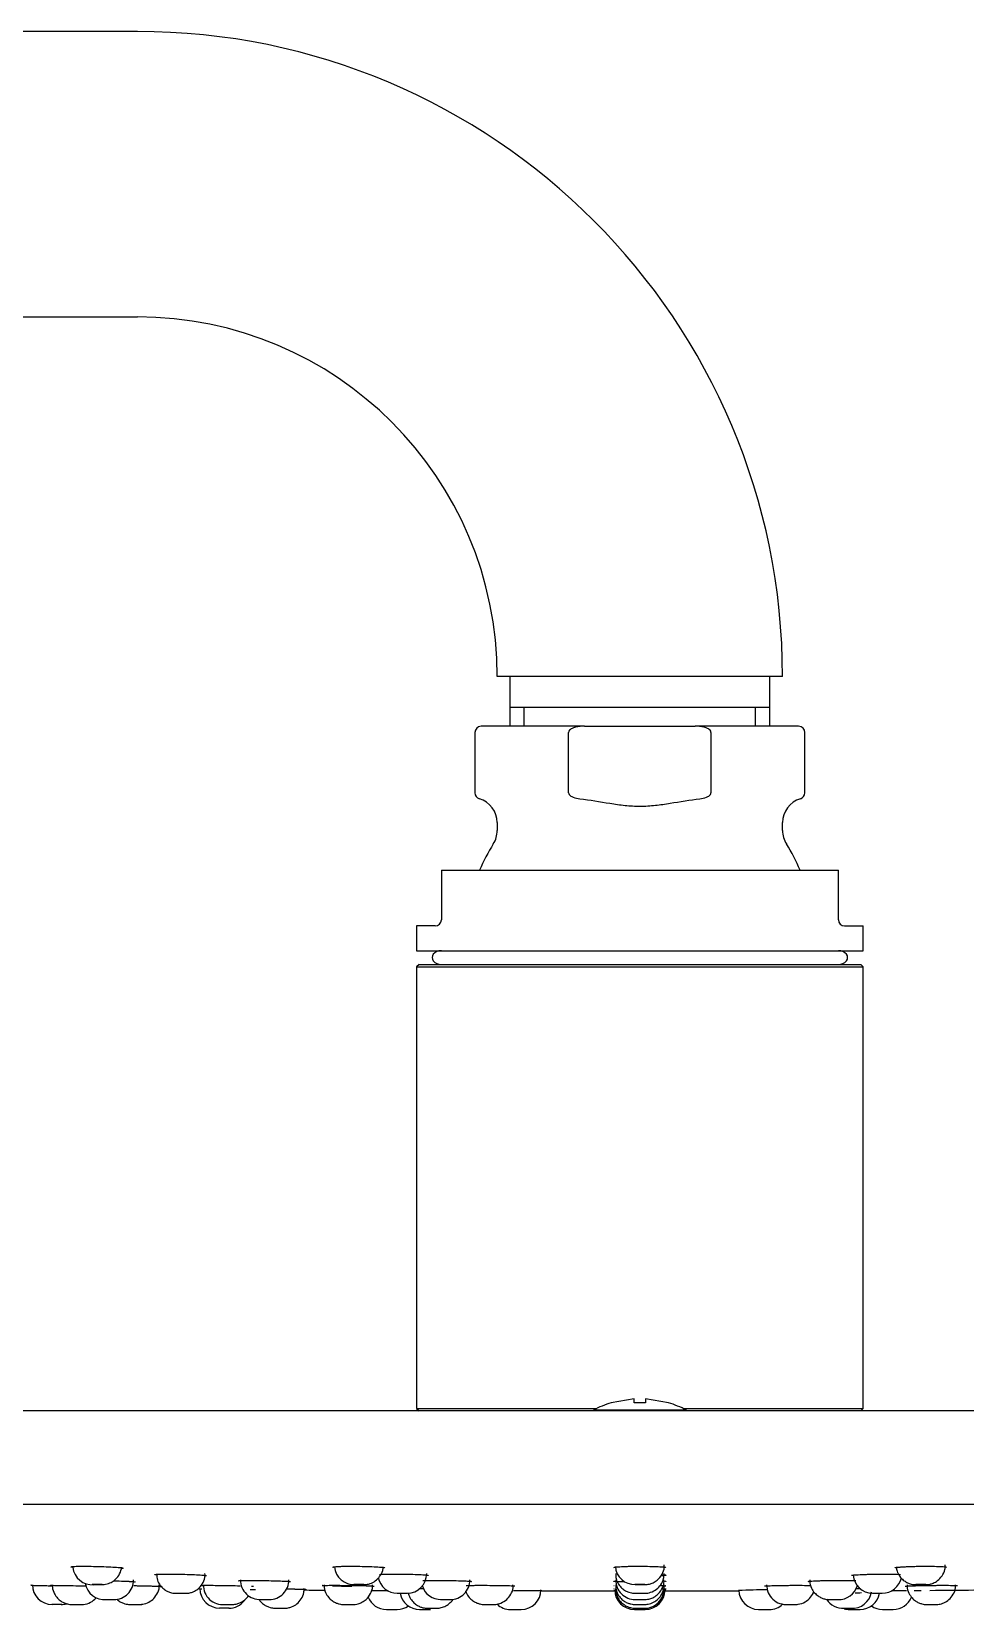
# Model space of a CAD drawing. Header units: millimetres. Extents: x -60 to 7633, y -2614 to 2146.
# Drawn here: x 2397.8 to 2473.1, y 1865.4 to 1992.6 of the extents above; entities that cross this region are included whole.
import ezdxf

# ---------------------------------------------------------------- set-up
doc = ezdxf.new("R2010")
doc.units = ezdxf.units.MM
doc.layers.get('0').update_dxf_attribs({"color": 250})

msp = doc.modelspace()

# ---------------------------------------------------------------- linework, layer by layer
at = {"linetype": 'Continuous'}
for p, q in [((2406.33, 1992.62), (2087.33, 1992.62)), ((2087.33, 1969.62), (2406.33, 1969.62)), ((2458.33, 1940.62), (2435.33, 1940.62)), ((2436.35, 1940.62), (2436.35, 1936.62)), ((2457.31, 1936.62), (2457.31, 1940.62)), ((2457.31, 1938.12), (2436.35, 1938.12)), ((2437.51, 1936.62), (2437.51, 1938.12)), ((2456.14, 1936.62), (2456.14, 1938.12)), ((2433.53, 1936.12), (2433.53, 1931.25)), ((2442.37, 1936.62), (2434.03, 1936.62)), ((2441.09, 1931.25), (2441.09, 1936.12)), ((2442.37, 1936.62), (2451.28, 1936.62)), ((2459.63, 1936.62), (2451.28, 1936.62)), ((2452.56, 1936.12), (2452.56, 1931.25)), ((2460.13, 1931.25), (2460.13, 1936.12)), ((2435.33, 1928.85), (2435.33, 1928.21)), ((2458.33, 1928.21), (2458.33, 1928.85)), ((2430.83, 1925.02), (2462.83, 1925.02)), ((2430.83, 1925.02), (2430.83, 1921.02)), ((2462.83, 1921.02), (2462.83, 1925.02)), ((2430.33, 1920.52), (2428.83, 1920.52)), ((2428.83, 1920.52), (2428.83, 1918.52)), ((2463.33, 1920.52), (2464.83, 1920.52)), ((2464.83, 1918.52), (2464.83, 1920.52)), ((2428.83, 1918.52), (2464.83, 1918.52)), ((2429.03, 1917.42), (2428.83, 1917.22)), ((2428.83, 1917.22), (2464.83, 1917.22)), ((2428.83, 1917.22), (2428.83, 1881.62)), ((2429.03, 1917.42), (2464.63, 1917.42)), ((2464.83, 1917.22), (2464.63, 1917.42)), ((2464.83, 1881.62), (2464.83, 1917.22)), ((2551.53, 1881.42), (2342.13, 1881.42)), ((2428.83, 1881.62), (2443.34, 1881.62)), ((2428.83, 1881.62), (2429.03, 1881.42)), ((2446.83, 1881.49), (2443.08, 1881.49)), ((2443.08, 1881.49), (2443.08, 1881.42)), ((2446.37, 1882.39), (2444.53, 1882.07)), ((2446.37, 1882.07), (2446.37, 1882.39)), ((2446.83, 1882.08), (2446.37, 1882.07)), ((2447.29, 1882.07), (2446.83, 1882.08)), ((2450.58, 1881.49), (2446.83, 1881.49)), ((2447.29, 1882.39), (2447.29, 1882.07)), ((2449.13, 1882.07), (2447.29, 1882.39)), ((2450.31, 1881.62), (2464.83, 1881.62)), ((2450.58, 1881.42), (2450.58, 1881.49)), ((2464.63, 1881.42), (2464.83, 1881.62)), ((2342.13, 1873.92), (2551.53, 1873.92)), ((2403.65, 1866.22), (2404.45, 1866.22)), ((2404.17, 1866.22), (2404.43, 1866.22)), ((2409.84, 1866.72), (2410.22, 1866.72)), ((2409.85, 1866.72), (2410.21, 1866.72)), ((2416.23, 1866.22), (2416.78, 1866.22)), ((2427.28, 1866.72), (2428.07, 1866.72)), ((2430.77, 1866.22), (2431.57, 1866.22)), ((2438.84, 1866.92), (2444.84, 1866.92)), ((2446.43, 1866.22), (2447.23, 1866.22)), ((2446.65, 1866.72), (2447.18, 1866.72)), ((2446.66, 1866.72), (2447.22, 1866.72)), ((2446.66, 1866.22), (2447.18, 1866.22)), ((2448.82, 1866.92), (2454.86, 1866.92)), ((2462.08, 1866.22), (2462.88, 1866.22)), ((2462.24, 1866.22), (2462.79, 1866.22)), ((2465.59, 1866.72), (2466.37, 1866.72)), ((2400.23, 1865.82), (2399.43, 1865.82)), ((2401.03, 1865.82), (2401.83, 1865.82)), ((2405.73, 1865.82), (2406.53, 1865.82)), ((2413.73, 1865.52), (2412.93, 1865.52)), ((2413.19, 1865.82), (2414, 1865.82)), ((2413.71, 1865.82), (2413.97, 1865.82)), ((2417.42, 1865.52), (2418.22, 1865.52)), ((2422.99, 1865.82), (2423.53, 1865.82)), ((2426.4, 1865.42), (2427.26, 1865.42)), ((2429.07, 1865.42), (2429.94, 1865.42)), ((2429.68, 1865.52), (2430.48, 1865.52)), ((2434.26, 1865.82), (2434.28, 1865.82)), ((2434.32, 1865.82), (2434.77, 1865.82)), ((2434.6, 1865.82), (2435.03, 1865.82)), ((2436.4, 1865.42), (2437.26, 1865.42)), ((2446.4, 1865.42), (2447.26, 1865.42)), ((2446.43, 1865.82), (2447.23, 1865.82)), ((2446.43, 1865.52), (2447.23, 1865.52)), ((2446.66, 1865.82), (2447.18, 1865.82)), ((2446.67, 1865.52), (2447.17, 1865.52)), ((2456.4, 1865.42), (2457.26, 1865.42)), ((2458.59, 1865.82), (2459.39, 1865.82)), ((2458.75, 1865.82), (2459.3, 1865.82)), ((2463.28, 1865.52), (2463.83, 1865.52)), ((2463.72, 1865.42), (2464.58, 1865.42)), ((2466.4, 1865.42), (2467.26, 1865.42)), ((2470.04, 1865.82), (2470.38, 1865.82)), ((2470.37, 1865.82), (2470.62, 1865.82))]:
    msp.add_line(p, q, dxfattribs=at)
for centre, radius, start, end in [((2406.33, 1940.62), 52, 0, 90), ((2406.33, 1940.62), 29, 0, 90), ((2434.03, 1936.12), 0.5, 90, 180), ((2459.63, 1936.12), 0.5, 0, 90), ((2434.03, 1931.25), 0.5, 180, 253.7398), ((2459.63, 1931.25), 0.5, 286.2602, 0), ((2433.33, 1928.85), 2, 0, 73.7398), ((2460.33, 1928.85), 2, 106.2602, 180), ((2446.83, 1919.62), 14, 147.5383, 157.3119), ((2433.33, 1928.21), 2, 327.5383, 0), ((2460.33, 1928.21), 2, 180, 212.4617), ((2446.83, 1919.62), 14, 22.6881, 32.4617), ((2430.33, 1921.02), 0.5, 270, 0), ((2463.33, 1921.02), 0.5, 180, 270), ((2446.83, 1874.42), 8, 106.7357, 117.9532), ((2446.83, 1874.42), 8, 62.0468, 73.2719), ((2402.67, 1868.97), 1.56, 185.78, 274.7656), ((2423.79, 1869.01), 1.59, 185.5372, 272.0925), ((2446.43, 1869), 1.58, 184.15, 270.9146), ((2399.46, 1867.42), 1.6, 180.3634, 269.9969), ((2403.66, 1867.78), 1.56, 189.0891, 275.5243), ((2404.43, 1867.79), 1.58, 269.9762, 0.3249), ((2413.21, 1867.37), 1.56, 178.7641, 275.5511), ((2416.2, 1867.79), 1.57, 179.3604, 273.0201), ((2416.96, 1867.79), 1.57, 269.8206, 0.7036), ((2427.3, 1868.32), 1.6, 191.9053, 269.2121), ((2428.05, 1868.32), 1.6, 270.7524, 359.5), ((2430.78, 1867.78), 1.56, 196.3184, 271.4867), ((2431.56, 1867.78), 1.56, 269.4617, 1.0637), ((2446.44, 1867.77), 1.55, 178.7811, 270.6908), ((2458.62, 1867.39), 1.57, 179.3295, 275.0121), ((2462.87, 1867.78), 1.56, 267.1515, 343.7558), ((2465.61, 1868.32), 1.6, 184.7315, 269.2476), ((2466.35, 1868.32), 1.6, 270.7895, 347.5465), ((2401.82, 1867.37), 1.55, 275.603, 319.7354), ((2412.96, 1867.12), 1.6, 180.3634, 269.9965), ((2413.69, 1867.12), 1.6, 269.9923, 322.3647), ((2434.33, 3366.92), 1500, 269.27797, 269.29344), ((2416.74, 2015.04), 148.82, 269.9468, 270.0848), ((2434.33, 3366.92), 1500, 269.44353, 269.50516), ((2426.4, 1867.02), 1.6, 202.0028, 270), ((2429.07, 1867.02), 1.6, 190.8069, 270), ((2431.25, 2154.7), 288.48, 269.9701, 270.0573), ((2437.26, 1867.02), 1.6, 270, 359.5), ((2446.83, 1833.31), 33.7, 93.4825, 93.573), ((2446.4, 1867.02), 1.6, 180.5, 270), ((2447.21, 1867.07), 1.56, 268.7005, 1.1365), ((2447.26, 1867.02), 1.6, 270, 359.5), ((2446.83, 1833.31), 33.7, 86.4268, 86.7003), ((2456.91, 1832.95), 34.05, 89.6536, 93.5621), ((2456.4, 1867.02), 1.6, 181.8267, 270), ((2463.2, 1867.08), 1.56, 212.5111, 273.011), ((2463.94, 1867.1), 1.59, 265.9081, 350.6416), ((2464.1, 1879.13), 12.37, 270.3385, 272.805), ((2464.58, 1867.02), 1.6, 270, 349.1931), ((2467.26, 1867.02), 1.6, 270, 337.4898), ((2459.33, 3366.92), 1500, 270.36671, 270.38831), ((2459.33, 3366.92), 1500, 270.41545, 270.55141), ((2400.19, 1867.42), 1.6, 269.981, 285.1954), ((2401.75, 1868.05), 2.23, 268.7515, 275.6749), ((2406.42, 1868.26), 2.44, 267.7807, 275.0052), ((2406.49, 1867.39), 1.58, 274.3302, 279.7219), ((2418.11, 1867.39), 1.88, 267.0849, 275.9326), ((2423.49, 1996.41), 130.59, 269.939, 270.0927), ((2427.26, 1867.02), 1.6, 270, 304.5651), ((2436.4, 1867.02), 1.6, 227.297, 270), ((2457.26, 1867.02), 1.6, 270, 312.2933), ((2463.72, 1867.02), 1.6, 255.1818, 270), ((2466.4, 1867.02), 1.6, 235.4349, 270)]:
    msp.add_arc(centre, radius, start, end, dxfattribs=at)
for centre, major_axis, ratio, start_param, end_param in [((2430.83, 1917.97), (0.75, 0), 0.733333, 1.570796, 4.712389), ((2462.83, 1917.97), (-0.75, 0), 0.733333, 1.570796, 4.712389), ((2446.83, 1867.42), (-0.4, 0), 0.000177, 0.211646, 6.283185)]:
    msp.add_ellipse(centre, major_axis=major_axis, ratio=ratio, start_param=start_param, end_param=end_param, dxfattribs=at)
for centre, major_axis, ratio in [((2403.08, 1867.42), (0.402, 0), 0.000152), ((2424.18, 1867.42), (0.401, 0), 0.000171), ((2469.47, 1867.42), (-0.401, 0), 0.000171)]:
    msp.add_ellipse(centre, major_axis=major_axis, ratio=ratio, dxfattribs=at)
for points, knots in [([(2442.37, 1936.62), (2442.13, 1936.62), (2441.88, 1936.6), (2441.53, 1936.51), (2441.41, 1936.47), (2441.25, 1936.37), (2441.2, 1936.34), (2441.12, 1936.24), (2441.09, 1936.18), (2441.09, 1936.12)], [0, 0, 0, 0, 0.5, 0.5, 0.75, 0.75, 0.875, 0.875, 1, 1, 1, 1]), ([(2452.56, 1936.12), (2452.56, 1936.18), (2452.53, 1936.24), (2452.45, 1936.34), (2452.4, 1936.37), (2452.25, 1936.47), (2452.13, 1936.51), (2451.77, 1936.6), (2451.53, 1936.62), (2451.28, 1936.62)], [0, 0, 0, 0, 0.125, 0.125, 0.25, 0.25, 0.5, 0.5, 1, 1, 1, 1]), ([(2441.09, 1931.25), (2441.09, 1931.21), (2441.11, 1931.16), (2441.16, 1931.09), (2441.19, 1931.05), (2441.29, 1930.97), (2441.37, 1930.93), (2441.63, 1930.83), (2441.81, 1930.79), (2441.99, 1930.77)], [0, 0, 0, 0, 0.125, 0.125, 0.25, 0.25, 0.5, 0.5, 1, 1, 1, 1]), ([(2451.67, 1930.77), (2451.85, 1930.79), (2452.03, 1930.83), (2452.28, 1930.92), (2452.36, 1930.97), (2452.47, 1931.05), (2452.5, 1931.09), (2452.55, 1931.16), (2452.56, 1931.21), (2452.56, 1931.25)], [0, 0, 0, 0, 0.5, 0.5, 0.75, 0.75, 0.875, 0.875, 1, 1, 1, 1]), ([(2441.99, 1930.77), (2442.8, 1930.68), (2443.61, 1930.54), (2444.82, 1930.34), (2445.23, 1930.28), (2445.84, 1930.22), (2446.04, 1930.2), (2446.45, 1930.18), (2446.66, 1930.18), (2447.27, 1930.18), (2447.68, 1930.2), (2448.48, 1930.29), (2448.88, 1930.35), (2450.07, 1930.54), (2450.87, 1930.69), (2451.67, 1930.77)], [0, 0, 0, 0, 0.25, 0.25, 0.375, 0.375, 0.4375, 0.4375, 0.5, 0.5, 0.625, 0.625, 0.75, 0.75, 1, 1, 1, 1]), ([(2401.17, 1868.81), (2401.08, 1868.82), (2400.98, 1868.83), (2400.96, 1868.86), (2401.01, 1868.87), (2401.04, 1868.87)], [0.8884183, 0.8884183, 0.8884183, 0.8884183, 0.9372939, 0.9687809, 1, 1, 1, 1]), ([(2401.04, 1868.87), (2401.08, 1868.88), (2401.17, 1868.89), (2401.39, 1868.9), (2401.67, 1868.9), (2402.12, 1868.9), (2402.79, 1868.9), (2403.63, 1868.87), (2404.38, 1868.84), (2404.78, 1868.81), (2404.94, 1868.79), (2405, 1868.79), (2405.09, 1868.77), (2405.2, 1868.75), (2405.18, 1868.73), (2405.09, 1868.72), (2405.08, 1868.72)], [0, 0, 0, 0, 0.0319815, 0.0627738, 0.0935888, 0.1256275, 0.1879663, 0.2503039, 0.312673, 0.3750749, 0.3829363, 0.3907883, 0.4064706, 0.4377793, 0.5002726, 0.5068414, 0.5068414, 0.5068414, 0.5068414]), ([(2403.31, 1867.42), (2403.35, 1867.42), (2403.42, 1867.42), (2403.46, 1867.42), (2403.47, 1867.42), (2403.49, 1867.42), (2403.51, 1867.42), (2403.57, 1867.42), (2403.77, 1867.44), (2404.09, 1867.53), (2404.51, 1867.77), (2404.84, 1868.15), (2405.03, 1868.56), (2405.04, 1868.79), (2405.04, 1868.84)], [0, 0, 0, 0, 0.0523437, 0.1053213, 0.1215785, 0.125257, 0.1302909, 0.1487087, 0.1837057, 0.3522712, 0.4955755, 0.6880807, 0.8857957, 0.9427466, 0.9427466, 0.9427466, 0.9427466]), ([(2422.15, 1868.8), (2422.08, 1868.81), (2422.05, 1868.83), (2422.17, 1868.86), (2422.29, 1868.87), (2422.36, 1868.87)], [0.8749193, 0.8749193, 0.8749193, 0.8749193, 0.9372939, 0.9687809, 1, 1, 1, 1]), ([(2422.36, 1868.87), (2422.43, 1868.88), (2422.58, 1868.89), (2422.88, 1868.9), (2423.24, 1868.9), (2423.75, 1868.9), (2424.46, 1868.9), (2425.26, 1868.87), (2425.89, 1868.84), (2426.15, 1868.81), (2426.24, 1868.79), (2426.26, 1868.79), (2426.27, 1868.78), (2426.28, 1868.78), (2426.28, 1868.78)], [0, 0, 0, 0, 0.0319815, 0.0627738, 0.0935888, 0.1256275, 0.1879663, 0.2503039, 0.312673, 0.3750749, 0.3829363, 0.3907883, 0.4064706, 0.4095279, 0.4095279, 0.4095279, 0.4095279]), ([(2424.32, 1867.42), (2424.37, 1867.42), (2424.45, 1867.42), (2424.55, 1867.42), (2424.55, 1867.42), (2424.59, 1867.42), (2424.61, 1867.42), (2424.69, 1867.42), (2424.85, 1867.44), (2425.15, 1867.51), (2425.53, 1867.71), (2425.88, 1868.06), (2426.1, 1868.48), (2426.14, 1868.75), (2426.14, 1868.85)], [0, 0, 0, 0, 0.0504538, 0.1008884, 0.1527523, 0.1560156, 0.1606696, 0.1795067, 0.2307355, 0.3333953, 0.4890729, 0.6587176, 0.8449096, 0.9508175, 0.9508175, 0.9508175, 0.9508175]), ([(2444.73, 1868.8), (2444.74, 1868.82), (2444.83, 1868.83), (2445.06, 1868.86), (2445.25, 1868.87), (2445.34, 1868.87)], [0.8845476, 0.8845476, 0.8845476, 0.8845476, 0.9372939, 0.9687809, 1, 1, 1, 1]), ([(2445.34, 1868.87), (2445.44, 1868.88), (2445.65, 1868.89), (2446.01, 1868.9), (2446.41, 1868.9), (2446.96, 1868.9), (2447.65, 1868.9), (2448.35, 1868.87), (2448.82, 1868.84), (2448.93, 1868.81), (2448.93, 1868.8)], [0, 0, 0, 0, 0.0319815, 0.0627738, 0.0935888, 0.1256275, 0.1879663, 0.2503039, 0.312673, 0.3750749, 0.3750749, 0.3750749, 0.3750749]), ([(2446.87, 1867.42), (2446.92, 1867.42), (2447.01, 1867.42), (2447.13, 1867.42), (2447.19, 1867.42), (2447.22, 1867.42), (2447.22, 1867.42), (2447.23, 1867.42), (2447.24, 1867.42), (2447.31, 1867.42), (2447.43, 1867.43), (2447.64, 1867.47), (2447.92, 1867.57), (2448.3, 1867.81), (2448.64, 1868.22), (2448.82, 1868.68), (2448.8, 1868.93), (2448.79, 1869.01)], [0, 0, 0, 0, 0.048679, 0.097203, 0.145762, 0.170859, 0.180631, 0.183451, 0.186712, 0.196188, 0.242647, 0.309027, 0.410755, 0.53779, 0.743446, 0.930945, 1, 1, 1, 1]), ([(2467.38, 1868.78), (2467.38, 1868.78), (2467.38, 1868.78), (2467.39, 1868.79), (2467.42, 1868.79), (2467.5, 1868.81), (2467.7, 1868.83), (2468.08, 1868.86), (2468.31, 1868.87), (2468.42, 1868.87)], [0.8414877, 0.8414877, 0.8414877, 0.8414877, 0.8435452, 0.8592222, 0.8670676, 0.8749193, 0.9372939, 0.9687809, 1, 1, 1, 1]), ([(2467.51, 1868.85), (2467.52, 1868.73), (2467.56, 1868.47), (2467.76, 1868.09), (2468.04, 1867.79), (2468.33, 1867.6), (2468.59, 1867.49), (2468.79, 1867.44), (2468.94, 1867.42), (2469.03, 1867.42), (2469.06, 1867.42), (2469.07, 1867.42), (2469.08, 1867.42), (2469.08, 1867.42), (2469.09, 1867.42), (2469.14, 1867.42), (2469.24, 1867.42), (2469.34, 1867.42), (2469.4, 1867.42), (2469.41, 1867.42)], [0.0483186, 0.0483186, 0.0483186, 0.0483186, 0.1671586, 0.3281212, 0.4611046, 0.573495, 0.6660126, 0.7376624, 0.7870287, 0.8143811, 0.820448, 0.8234872, 0.8261615, 0.8303177, 0.8402097, 0.8926219, 0.9396823, 0.9867899, 1, 1, 1, 1]), ([(2468.42, 1868.87), (2468.55, 1868.88), (2468.79, 1868.89), (2469.19, 1868.9), (2469.61, 1868.9), (2470.15, 1868.9), (2470.79, 1868.9), (2471.34, 1868.87), (2471.52, 1868.85), (2471.56, 1868.84)], [0, 0, 0, 0, 0.0319815, 0.0627738, 0.0935888, 0.1256275, 0.1879663, 0.2503039, 0.312673, 0.312673, 0.312673, 0.312673]), ([(2469.41, 1867.42), (2469.47, 1867.42), (2469.56, 1867.42), (2469.7, 1867.42), (2469.81, 1867.42), (2469.85, 1867.42), (2469.86, 1867.42), (2469.87, 1867.42), (2469.87, 1867.42), (2469.88, 1867.42), (2469.93, 1867.42), (2470.05, 1867.43), (2470.25, 1867.46), (2470.52, 1867.55), (2470.87, 1867.75), (2471.21, 1868.11), (2471.44, 1868.57), (2471.44, 1868.87), (2471.44, 1869.01)], [0, 0, 0, 0, 0.047035, 0.093913, 0.140662, 0.187649, 0.200192, 0.206074, 0.208903, 0.211329, 0.215748, 0.261379, 0.321973, 0.406023, 0.532468, 0.702312, 0.878625, 1, 1, 1, 1]), ([(2397.87, 1867.36), (2397.82, 1867.36), (2397.75, 1867.37), (2397.7, 1867.37), (2397.82, 1867.36), (2398.3, 1867.35), (2398.9, 1867.34), (2399.32, 1867.33), (2399.47, 1867.33)], [0.0645688, 0.0645688, 0.0645688, 0.0645688, 0.0935752, 0.1255871, 0.1880356, 0.2504652, 0.3128194, 0.3481223, 0.3481223, 0.3481223, 0.3481223]), ([(2399.34, 1867.36), (2399.32, 1867.36), (2399.31, 1867.37), (2399.41, 1867.37), (2399.71, 1867.36), (2400.35, 1867.35), (2401.15, 1867.34), (2401.74, 1867.32), (2402.07, 1867.32), (2402.15, 1867.31), (2402.19, 1867.31), (2402.2, 1867.31)], [0.0627327, 0.0627327, 0.0627327, 0.0627327, 0.0935752, 0.1255871, 0.1880356, 0.2504652, 0.3128194, 0.3752062, 0.3830662, 0.3909167, 0.3933305, 0.3933305, 0.3933305, 0.3933305]), ([(2399.49, 1867.41), (2399.48, 1867.34), (2399.46, 1867.1), (2399.61, 1866.71), (2399.86, 1866.33), (2400.15, 1866.09), (2400.43, 1865.94), (2400.67, 1865.86), (2400.85, 1865.83), (2400.97, 1865.82), (2401.03, 1865.82), (2401.06, 1865.82), (2401.06, 1865.82), (2401.06, 1865.82), (2401.06, 1865.82), (2401.06, 1865.82), (2401.06, 1865.82), (2401.06, 1865.82), (2401.07, 1865.82), (2401.07, 1865.82)], [0, 0, 0, 0, 0.075068, 0.290688, 0.463588, 0.609282, 0.731401, 0.829671, 0.902457, 0.948629, 0.970674, 0.976105, 0.976839, 0.977343, 0.977959, 0.979047, 0.981832, 0.996206, 1, 1, 1, 1]), ([(2404.4, 1867.73), (2404.55, 1867.72), (2404.97, 1867.71), (2405.36, 1867.7), (2405.6, 1867.69), (2405.69, 1867.68), (2405.83, 1867.67), (2406.06, 1867.66), (2406.18, 1867.64), (2406.13, 1867.64), (2406.09, 1867.63)], [0.2782314, 0.2782314, 0.2782314, 0.2782314, 0.3129169, 0.3752328, 0.3830813, 0.3909294, 0.4066265, 0.4380195, 0.5005373, 0.5367843, 0.5367843, 0.5367843, 0.5367843]), ([(2406.04, 1867.34), (2406.16, 1867.34), (2406.55, 1867.33), (2406.97, 1867.32), (2407.26, 1867.32), (2407.38, 1867.31), (2407.56, 1867.31), (2407.89, 1867.3), (2408.16, 1867.28), (2408.22, 1867.28), (2408.22, 1867.28)], [0.2858309, 0.2858309, 0.2858309, 0.2858309, 0.3128194, 0.3752062, 0.3830662, 0.3909167, 0.4065957, 0.437898, 0.5003792, 0.5397422, 0.5397422, 0.5397422, 0.5397422]), ([(2406.63, 1865.83), (2406.67, 1865.83), (2406.88, 1865.85), (2407.26, 1865.98), (2407.69, 1866.31), (2407.98, 1866.77), (2408.12, 1867.19), (2408.08, 1867.39), (2408.08, 1867.41)], [0, 0, 0, 0, 0.051007, 0.279487, 0.486439, 0.731818, 0.976179, 1, 1, 1, 1]), ([(2407.75, 1868.21), (2407.72, 1868.22), (2407.71, 1868.23), (2407.76, 1868.24), (2407.79, 1868.24)], [0.93730808, 0.93730808, 0.93730808, 0.93730808, 0.96878047, 1, 1, 1, 1]), ([(2407.79, 1868.24), (2407.83, 1868.25), (2407.91, 1868.25), (2408.13, 1868.26), (2408.41, 1868.27), (2408.86, 1868.27), (2409.52, 1868.27), (2410.36, 1868.25), (2411.12, 1868.22), (2411.52, 1868.19), (2411.69, 1868.18), (2411.75, 1868.17), (2411.84, 1868.16), (2411.89, 1868.16), (2411.9, 1868.15)], [0, 0, 0, 0, 0.0319616, 0.0627503, 0.0935661, 0.1255954, 0.1880308, 0.2504807, 0.3128343, 0.3752206, 0.3830803, 0.3909305, 0.4066091, 0.4379106, 0.4379106, 0.4379106, 0.4379106]), ([(2407.87, 1868.3), (2407.88, 1868.11), (2407.9, 1867.8), (2408.14, 1867.37), (2408.42, 1867.08), (2408.71, 1866.89), (2408.96, 1866.79), (2409.17, 1866.74), (2409.32, 1866.72), (2409.4, 1866.72), (2409.43, 1866.72), (2409.44, 1866.72), (2409.45, 1866.72), (2409.45, 1866.72), (2409.45, 1866.72), (2409.46, 1866.72), (2409.51, 1866.72), (2409.61, 1866.72), (2409.74, 1866.72), (2409.81, 1866.72), (2409.85, 1866.72)], [0, 0, 0, 0, 0.168676, 0.32501, 0.454459, 0.563822, 0.653726, 0.723161, 0.77076, 0.796935, 0.803715, 0.805832, 0.807384, 0.809404, 0.813249, 0.825693, 0.872305, 0.92053, 0.966636, 1, 1, 1, 1]), ([(2410.21, 1866.72), (2410.21, 1866.72), (2410.21, 1866.72), (2410.22, 1866.72), (2410.24, 1866.72), (2410.36, 1866.72), (2410.56, 1866.75), (2410.87, 1866.85), (2411.24, 1867.07), (2411.58, 1867.45), (2411.78, 1867.91), (2411.78, 1868.19), (2411.77, 1868.31)], [0, 0, 0, 0, 0.000897, 0.004407, 0.012461, 0.0296, 0.137789, 0.255425, 0.428177, 0.644524, 0.869212, 1, 1, 1, 1]), ([(2411.49, 1867.35), (2411.5, 1867.35), (2411.51, 1867.36), (2411.63, 1867.36), (2411.83, 1867.37), (2412.18, 1867.37), (2412.76, 1867.36), (2413.59, 1867.35), (2414.23, 1867.34), (2414.55, 1867.33), (2414.62, 1867.33)], [0, 0, 0, 0, 0.0319254, 0.0627327, 0.0935752, 0.1255871, 0.1880356, 0.2504652, 0.3128194, 0.3319357, 0.3319357, 0.3319357, 0.3319357]), ([(2414.49, 1867.72), (2414.47, 1867.72), (2414.46, 1867.73), (2414.52, 1867.73), (2414.54, 1867.74)], [0.93737162, 0.93737162, 0.93737162, 0.93737162, 0.96879353, 1, 1, 1, 1]), ([(2414.54, 1867.74), (2414.59, 1867.74), (2414.67, 1867.75), (2414.89, 1867.75), (2415.17, 1867.76), (2415.62, 1867.76), (2416.29, 1867.75), (2417.13, 1867.74), (2417.88, 1867.72), (2418.28, 1867.7), (2418.44, 1867.69), (2418.5, 1867.68), (2418.59, 1867.67), (2418.64, 1867.67), (2418.66, 1867.66)], [0, 0, 0, 0, 0.0319875, 0.0627928, 0.0935959, 0.1255649, 0.1880565, 0.250576, 0.3129169, 0.3752328, 0.3830813, 0.3909294, 0.4066265, 0.4380195, 0.4380195, 0.4380195, 0.4380195]), ([(2421.33, 1867.33), (2421.29, 1867.33), (2421.23, 1867.34), (2421.21, 1867.35), (2421.27, 1867.35), (2421.3, 1867.35)], [0.90820287, 0.90820287, 0.90820287, 0.90820287, 0.93730583, 0.96875897, 1, 1, 1, 1]), ([(2421.3, 1867.35), (2421.34, 1867.35), (2421.42, 1867.36), (2421.65, 1867.36), (2421.93, 1867.37), (2422.38, 1867.37), (2423.05, 1867.36), (2423.89, 1867.35), (2424.64, 1867.34), (2425.03, 1867.32), (2425.2, 1867.32), (2425.26, 1867.31), (2425.34, 1867.31), (2425.39, 1867.3), (2425.41, 1867.3)], [0, 0, 0, 0, 0.0319254, 0.0627327, 0.0935752, 0.1255871, 0.1880356, 0.2504652, 0.3128194, 0.3752062, 0.3830662, 0.3909167, 0.4065957, 0.437898, 0.437898, 0.437898, 0.437898]), ([(2421.39, 1867.41), (2421.38, 1867.32), (2421.36, 1867.08), (2421.52, 1866.69), (2421.78, 1866.32), (2422.07, 1866.08), (2422.34, 1865.94), (2422.58, 1865.86), (2422.75, 1865.83), (2422.87, 1865.82), (2422.93, 1865.82), (2422.95, 1865.82), (2422.96, 1865.82), (2422.96, 1865.82), (2422.96, 1865.82), (2422.96, 1865.82), (2422.97, 1865.82), (2423, 1865.82), (2423.03, 1865.82), (2423.03, 1865.82)], [0, 0, 0, 0, 0.081975, 0.282355, 0.443578, 0.579563, 0.6934, 0.784741, 0.852019, 0.89426, 0.914033, 0.917049, 0.918515, 0.919769, 0.921656, 0.925699, 0.941362, 0.990969, 1, 1, 1, 1]), ([(2423.6, 1867.27), (2423.32, 1867.28), (2422.76, 1867.28), (2422.26, 1867.29), (2422.04, 1867.3)], [0.6875933, 0.6875933, 0.6875933, 0.6875933, 0.7499489, 0.8122735, 0.8122735, 0.8122735, 0.8122735]), ([(2423.71, 1865.82), (2423.71, 1865.82), (2423.73, 1865.82), (2423.8, 1865.82), (2423.93, 1865.83), (2424.15, 1865.88), (2424.45, 1866), (2424.82, 1866.25), (2425.14, 1866.67), (2425.3, 1867.11), (2425.28, 1867.34), (2425.27, 1867.41)], [0, 0, 0, 0, 0.004106, 0.029338, 0.074726, 0.166853, 0.30115, 0.465547, 0.702264, 0.932197, 1, 1, 1, 1]), ([(2425.84, 1868.24), (2425.92, 1868.25), (2426.06, 1868.25), (2426.36, 1868.26), (2426.71, 1868.27), (2427.23, 1868.27), (2427.93, 1868.27), (2428.73, 1868.25), (2429.37, 1868.22), (2429.64, 1868.19), (2429.72, 1868.18), (2429.75, 1868.17), (2429.77, 1868.17), (2429.77, 1868.16), (2429.77, 1868.16)], [0, 0, 0, 0, 0.0319616, 0.0627503, 0.0935661, 0.1255954, 0.1880308, 0.2504807, 0.3128343, 0.3752206, 0.3830803, 0.3909305, 0.4066091, 0.4122742, 0.4122742, 0.4122742, 0.4122742]), ([(2429.34, 1867.74), (2429.42, 1867.74), (2429.57, 1867.75), (2429.87, 1867.75), (2430.22, 1867.76), (2430.74, 1867.76), (2431.45, 1867.75), (2432.24, 1867.74), (2432.87, 1867.72), (2433.14, 1867.7), (2433.22, 1867.69), (2433.25, 1867.68), (2433.26, 1867.68), (2433.27, 1867.68), (2433.27, 1867.67)], [0, 0, 0, 0, 0.0319875, 0.0627928, 0.0935959, 0.1255649, 0.1880565, 0.250576, 0.3129169, 0.3752328, 0.3830813, 0.3909294, 0.4066265, 0.4120967, 0.4120967, 0.4120967, 0.4120967]), ([(2432.84, 1867.35), (2432.92, 1867.35), (2433.07, 1867.36), (2433.37, 1867.36), (2433.73, 1867.37), (2434.24, 1867.37), (2434.95, 1867.36), (2435.74, 1867.35), (2436.37, 1867.34), (2436.64, 1867.32), (2436.72, 1867.32), (2436.74, 1867.31), (2436.76, 1867.31), (2436.76, 1867.31), (2436.76, 1867.31)], [0, 0, 0, 0, 0.0319254, 0.0627327, 0.0935752, 0.1255871, 0.1880356, 0.2504652, 0.3128194, 0.3752062, 0.3830662, 0.3909167, 0.4065957, 0.4131137, 0.4131137, 0.4131137, 0.4131137]), ([(2435.03, 1865.82), (2435.03, 1865.82), (2435.03, 1865.82), (2435.04, 1865.82), (2435.04, 1865.82), (2435.07, 1865.82), (2435.16, 1865.82), (2435.36, 1865.85), (2435.7, 1865.95), (2436.11, 1866.2), (2436.45, 1866.63), (2436.63, 1867.07), (2436.61, 1867.32), (2436.6, 1867.41)], [0, 0, 0, 0, 0.00099, 0.003823, 0.006552, 0.010825, 0.039617, 0.117678, 0.245005, 0.468292, 0.680612, 0.90708, 1, 1, 1, 1]), ([(2445.63, 1867.63), (2445.53, 1867.64), (2445.22, 1867.64), (2444.92, 1867.66), (2444.77, 1867.67), (2444.74, 1867.68), (2444.73, 1867.69), (2444.72, 1867.69), (2444.73, 1867.69), (2444.73, 1867.69)], [0.7220269, 0.7220269, 0.7220269, 0.7220269, 0.7499247, 0.81232, 0.8436526, 0.8593372, 0.8671853, 0.8750384, 0.881842, 0.881842, 0.881842, 0.881842]), ([(2444.88, 1868.31), (2444.88, 1868.16), (2444.88, 1867.88), (2445.08, 1867.46), (2445.35, 1867.14), (2445.64, 1866.93), (2445.91, 1866.81), (2446.13, 1866.75), (2446.29, 1866.73), (2446.39, 1866.72), (2446.43, 1866.72), (2446.45, 1866.72), (2446.45, 1866.72), (2446.45, 1866.72), (2446.45, 1866.72), (2446.46, 1866.72), (2446.48, 1866.72), (2446.55, 1866.72), (2446.62, 1866.72), (2446.66, 1866.72)], [0, 0, 0, 0, 0.136583, 0.311311, 0.454455, 0.575507, 0.675929, 0.754936, 0.811003, 0.843871, 0.857432, 0.858897, 0.859867, 0.861026, 0.863077, 0.868491, 0.906055, 0.952572, 1, 1, 1, 1]), ([(2444.89, 1867.41), (2444.88, 1867.31), (2444.87, 1867.06), (2445.03, 1866.66), (2445.29, 1866.3), (2445.58, 1866.07), (2445.85, 1865.93), (2446.09, 1865.86), (2446.26, 1865.83), (2446.37, 1865.82), (2446.43, 1865.82), (2446.45, 1865.82), (2446.46, 1865.82), (2446.46, 1865.82), (2446.46, 1865.82), (2446.46, 1865.82), (2446.46, 1865.82)], [0, 0, 0, 0, 0.101613, 0.314684, 0.486751, 0.632013, 0.753433, 0.850524, 0.921574, 0.96565, 0.985754, 0.988458, 0.990263, 0.992447, 0.99641, 1, 1, 1, 1]), ([(2446.66, 1866.72), (2446.66, 1866.72), (2446.7, 1866.72), (2446.8, 1866.72), (2446.94, 1866.72), (2447.07, 1866.72), (2447.16, 1866.72), (2447.2, 1866.72), (2447.2, 1866.72), (2447.2, 1866.72), (2447.21, 1866.72), (2447.22, 1866.72), (2447.31, 1866.72), (2447.47, 1866.74), (2447.8, 1866.82), (2448.19, 1867.02), (2448.55, 1867.41), (2448.77, 1867.86), (2448.78, 1868.16), (2448.78, 1868.31)], [0, 0, 0, 0, 0.001105, 0.044751, 0.088405, 0.131996, 0.175465, 0.219082, 0.229266, 0.230934, 0.231968, 0.233641, 0.241785, 0.314186, 0.387424, 0.555273, 0.707428, 0.878029, 1, 1, 1, 1]), ([(2447.18, 1866.22), (2447.18, 1866.22), (2447.19, 1866.22), (2447.2, 1866.22), (2447.2, 1866.22), (2447.21, 1866.22), (2447.22, 1866.22), (2447.27, 1866.22), (2447.38, 1866.23), (2447.59, 1866.26), (2447.9, 1866.37), (2448.28, 1866.61), (2448.61, 1867.01), (2448.79, 1867.46), (2448.78, 1867.71), (2448.77, 1867.81)], [0, 0, 0, 0, 0.017329, 0.032096, 0.03797, 0.041586, 0.044648, 0.053278, 0.09609, 0.176478, 0.304231, 0.472188, 0.684988, 0.902836, 1, 1, 1, 1]), ([(2447.18, 1865.82), (2447.18, 1865.82), (2447.19, 1865.82), (2447.19, 1865.82), (2447.2, 1865.82), (2447.2, 1865.82), (2447.21, 1865.82), (2447.23, 1865.82), (2447.3, 1865.82), (2447.43, 1865.83), (2447.7, 1865.89), (2448.04, 1866.03), (2448.41, 1866.35), (2448.68, 1866.78), (2448.82, 1867.18), (2448.78, 1867.38), (2448.78, 1867.41)], [0, 0, 0, 0, 0.013485, 0.027662, 0.035101, 0.037538, 0.039806, 0.04351, 0.067453, 0.123714, 0.192692, 0.379461, 0.549582, 0.751328, 0.972907, 1, 1, 1, 1]), ([(2448.49, 1867.35), (2448.6, 1867.34), (2448.84, 1867.33), (2448.94, 1867.32), (2448.93, 1867.32), (2448.92, 1867.31), (2448.9, 1867.31), (2448.89, 1867.31)], [0.2703755, 0.2703755, 0.2703755, 0.2703755, 0.3128194, 0.3752062, 0.3830662, 0.3909167, 0.4056929, 0.4056929, 0.4056929, 0.4056929]), ([(2448.63, 1868.23), (2448.68, 1868.22), (2448.85, 1868.21), (2448.93, 1868.19), (2448.93, 1868.18), (2448.92, 1868.17), (2448.89, 1868.16), (2448.78, 1868.15), (2448.64, 1868.14), (2448.55, 1868.13)], [0.2910466, 0.2910466, 0.2910466, 0.2910466, 0.3128343, 0.3752206, 0.3830803, 0.3909305, 0.4066091, 0.4379106, 0.4738975, 0.4738975, 0.4738975, 0.4738975]), ([(2448.69, 1867.72), (2448.72, 1867.72), (2448.86, 1867.71), (2448.94, 1867.7), (2448.93, 1867.69), (2448.92, 1867.68), (2448.92, 1867.68), (2448.91, 1867.68)], [0.29872642, 0.29872642, 0.29872642, 0.29872642, 0.31291688, 0.37523277, 0.38308131, 0.39092939, 0.39535051, 0.39535051, 0.39535051, 0.39535051]), ([(2456.89, 1867.31), (2456.89, 1867.31), (2456.9, 1867.31), (2456.91, 1867.31), (2456.94, 1867.32), (2457.02, 1867.32), (2457.23, 1867.33), (2457.6, 1867.35), (2457.83, 1867.35), (2457.94, 1867.35)], [0.8372131, 0.8372131, 0.8372131, 0.8372131, 0.8435768, 0.8592503, 0.8670942, 0.8749444, 0.9373058, 0.968759, 1, 1, 1, 1]), ([(2457.94, 1867.35), (2458.07, 1867.35), (2458.31, 1867.36), (2458.72, 1867.36), (2459.13, 1867.37), (2459.67, 1867.37), (2460.21, 1867.36), (2460.53, 1867.36), (2460.63, 1867.36)], [0, 0, 0, 0, 0.0319254, 0.0627327, 0.0935752, 0.1255871, 0.1880356, 0.2255304, 0.2255304, 0.2255304, 0.2255304]), ([(2460.39, 1867.67), (2460.39, 1867.68), (2460.39, 1867.68), (2460.41, 1867.68), (2460.43, 1867.69), (2460.51, 1867.7), (2460.72, 1867.71), (2461.09, 1867.73), (2461.32, 1867.73), (2461.43, 1867.74)], [0.8393183, 0.8393183, 0.8393183, 0.8393183, 0.8436526, 0.8593372, 0.8671853, 0.8750384, 0.9373716, 0.9687935, 1, 1, 1, 1]), ([(2460.53, 1867.81), (2460.53, 1867.76), (2460.5, 1867.55), (2460.63, 1867.16), (2460.88, 1866.77), (2461.17, 1866.51), (2461.45, 1866.36), (2461.69, 1866.27), (2461.88, 1866.23), (2462.01, 1866.22), (2462.08, 1866.22), (2462.1, 1866.22), (2462.11, 1866.22), (2462.11, 1866.22), (2462.11, 1866.22), (2462.12, 1866.22), (2462.12, 1866.22)], [0, 0, 0, 0, 0.044739, 0.269351, 0.447842, 0.597765, 0.723786, 0.825895, 0.902533, 0.952352, 0.977112, 0.981125, 0.983592, 0.986297, 0.990965, 1, 1, 1, 1]), ([(2461.43, 1867.74), (2461.56, 1867.74), (2461.8, 1867.75), (2462.2, 1867.75), (2462.62, 1867.76), (2463.16, 1867.76), (2463.76, 1867.75), (2464.11, 1867.75), (2464.24, 1867.74)], [0, 0, 0, 0, 0.0319875, 0.0627928, 0.0935959, 0.1255649, 0.1880565, 0.2409846, 0.2409846, 0.2409846, 0.2409846]), ([(2463.88, 1868.16), (2463.88, 1868.16), (2463.88, 1868.17), (2463.9, 1868.17), (2463.92, 1868.18), (2464, 1868.19), (2464.2, 1868.21), (2464.57, 1868.23), (2464.8, 1868.24), (2464.91, 1868.24)], [0.841988, 0.841988, 0.841988, 0.841988, 0.8435815, 0.8592547, 0.8670984, 0.8749483, 0.9373081, 0.9687805, 1, 1, 1, 1]), ([(2464.91, 1868.24), (2465.03, 1868.25), (2465.28, 1868.25), (2465.68, 1868.26), (2466.09, 1868.27), (2466.64, 1868.27), (2467.28, 1868.27), (2467.68, 1868.25), (2467.83, 1868.24), (2467.85, 1868.24)], [0, 0, 0, 0, 0.0319616, 0.0627503, 0.0935661, 0.1255954, 0.1880308, 0.2504807, 0.2600285, 0.2600285, 0.2600285, 0.2600285]), ([(2468.23, 1867.29), (2468.23, 1867.3), (2468.25, 1867.3), (2468.31, 1867.31), (2468.4, 1867.31), (2468.46, 1867.32), (2468.62, 1867.32), (2468.93, 1867.33), (2469.4, 1867.35), (2469.66, 1867.35), (2469.79, 1867.35)], [0.7937729, 0.7937729, 0.7937729, 0.7937729, 0.8122735, 0.8435768, 0.8592503, 0.8670942, 0.8749444, 0.9373058, 0.968759, 1, 1, 1, 1]), ([(2468.38, 1867.4), (2468.37, 1867.36), (2468.35, 1867.14), (2468.49, 1866.75), (2468.74, 1866.36), (2469.02, 1866.11), (2469.3, 1865.95), (2469.55, 1865.87), (2469.73, 1865.83), (2469.86, 1865.82), (2469.92, 1865.82), (2469.95, 1865.82), (2469.95, 1865.82), (2469.96, 1865.82), (2469.96, 1865.82), (2469.97, 1865.82), (2469.99, 1865.82), (2470.03, 1865.82), (2470.04, 1865.82)], [0, 0, 0, 0, 0.048249, 0.255812, 0.421107, 0.560064, 0.676796, 0.771235, 0.841908, 0.887601, 0.910129, 0.913776, 0.915803, 0.917782, 0.920966, 0.928566, 0.974791, 1, 1, 1, 1]), ([(2469.79, 1867.35), (2469.92, 1867.35), (2470.19, 1867.36), (2470.61, 1867.36), (2471.01, 1867.37), (2471.51, 1867.37), (2472.05, 1867.36), (2472.36, 1867.35), (2472.42, 1867.35), (2472.43, 1867.34)], [0, 0, 0, 0, 0.0319254, 0.0627327, 0.0935752, 0.1255871, 0.1880356, 0.2504652, 0.2883707, 0.2883707, 0.2883707, 0.2883707]), ([(2470.58, 1865.82), (2470.58, 1865.82), (2470.62, 1865.82), (2470.66, 1865.82), (2470.69, 1865.82), (2470.69, 1865.82), (2470.7, 1865.82), (2470.7, 1865.82), (2470.71, 1865.82), (2470.72, 1865.82), (2470.8, 1865.82), (2471.02, 1865.84), (2471.37, 1865.95), (2471.78, 1866.21), (2472.11, 1866.63), (2472.29, 1867.07), (2472.27, 1867.32), (2472.27, 1867.41)], [0, 0, 0, 0, 0.003774, 0.053507, 0.091221, 0.098049, 0.103053, 0.104651, 0.106309, 0.110662, 0.123724, 0.195109, 0.340579, 0.516702, 0.712475, 0.916126, 1, 1, 1, 1]), ([(2404.67, 1866.25), (2404.75, 1866.17), (2404.92, 1866.04), (2405.18, 1865.92), (2405.41, 1865.85), (2405.58, 1865.83), (2405.68, 1865.82), (2405.73, 1865.82), (2405.75, 1865.82), (2405.75, 1865.82), (2405.76, 1865.82), (2405.76, 1865.82), (2405.76, 1865.82), (2405.76, 1865.82), (2405.77, 1865.82), (2405.77, 1865.82)], [0.5064964, 0.5064964, 0.5064964, 0.5064964, 0.635797, 0.7521438, 0.8444507, 0.9109993, 0.9511639, 0.968678, 0.9712188, 0.9722441, 0.9730222, 0.974147, 0.9764163, 0.9837542, 1, 1, 1, 1]), ([(2411.22, 1867.1), (2411.22, 1867.1), (2411.22, 1867.1), (2411.29, 1867.1), (2411.47, 1867.09), (2411.52, 1867.09)], [0.12518351, 0.12518351, 0.12518351, 0.12518351, 0.12557855, 0.18803424, 0.21127293, 0.21127293, 0.21127293, 0.21127293]), ([(2413.97, 1865.82), (2413.97, 1865.82), (2413.97, 1865.82), (2413.99, 1865.82), (2414.04, 1865.82), (2414.12, 1865.83), (2414.28, 1865.85), (2414.59, 1865.93), (2414.97, 1866.15), (2415.2, 1866.4), (2415.28, 1866.53)], [0, 0, 0, 0, 0.0008625, 0.0047749, 0.0259338, 0.0553227, 0.1074652, 0.2173149, 0.4435554, 0.6253982, 0.6253982, 0.6253982, 0.6253982]), ([(2416.18, 1866.15), (2416.23, 1866.08), (2416.37, 1865.93), (2416.61, 1865.75), (2416.88, 1865.62), (2417.11, 1865.55), (2417.27, 1865.53), (2417.38, 1865.52), (2417.43, 1865.52), (2417.45, 1865.52), (2417.45, 1865.52), (2417.45, 1865.52), (2417.45, 1865.52), (2417.45, 1865.52), (2417.45, 1865.52), (2417.46, 1865.52), (2417.47, 1865.52)], [0.3969977, 0.3969977, 0.3969977, 0.3969977, 0.4972801, 0.6362151, 0.7518687, 0.8435221, 0.9094589, 0.9490984, 0.966262, 0.9687319, 0.9697169, 0.9704645, 0.9715465, 0.9737306, 0.9807833, 1, 1, 1, 1]), ([(2418.3, 1865.53), (2418.37, 1865.53), (2418.51, 1865.55), (2418.83, 1865.64), (2419.21, 1865.86), (2419.56, 1866.26), (2419.76, 1866.71), (2419.76, 1866.99), (2419.75, 1867.11)], [0, 0, 0, 0, 0.076044, 0.196369, 0.407153, 0.627556, 0.863499, 1, 1, 1, 1]), ([(2418.35, 1867.08), (2418.53, 1867.07), (2418.74, 1867.07), (2418.94, 1867.07), (2419, 1867.07), (2419.08, 1867.06), (2419.26, 1867.06), (2419.59, 1867.05), (2419.9, 1867.05), (2419.93, 1867.04), (2419.89, 1867.04)], [0.3323698, 0.3323698, 0.3323698, 0.3323698, 0.3751925, 0.3830527, 0.3869793, 0.390904, 0.4065833, 0.4378863, 0.5003689, 0.5628506, 0.5628506, 0.5628506, 0.5628506]), ([(2425.18, 1866.95), (2425.23, 1866.95), (2425.47, 1866.95), (2425.92, 1866.94), (2426.36, 1866.94), (2426.53, 1866.94)], [0.2325935, 0.2325935, 0.2325935, 0.2325935, 0.2504153, 0.3127738, 0.3526964, 0.3526964, 0.3526964, 0.3526964]), ([(2428.15, 1866.74), (2428.18, 1866.62), (2428.29, 1866.35), (2428.52, 1866.03), (2428.81, 1865.79), (2429.08, 1865.64), (2429.32, 1865.56), (2429.5, 1865.53), (2429.62, 1865.52), (2429.68, 1865.52), (2429.7, 1865.52), (2429.71, 1865.52), (2429.71, 1865.52), (2429.71, 1865.52), (2429.71, 1865.52), (2429.72, 1865.52), (2429.74, 1865.52), (2429.77, 1865.52), (2429.78, 1865.52)], [0.1382224, 0.1382224, 0.1382224, 0.1382224, 0.27622, 0.4384181, 0.5751353, 0.6896884, 0.7817936, 0.8499044, 0.8929829, 0.913432, 0.9170796, 0.9184686, 0.9194782, 0.920933, 0.9238864, 0.9338465, 0.9839733, 1, 1, 1, 1]), ([(2430.46, 1865.52), (2430.46, 1865.52), (2430.48, 1865.52), (2430.55, 1865.52), (2430.66, 1865.53), (2430.9, 1865.58), (2431.21, 1865.7), (2431.54, 1865.93), (2431.7, 1866.13), (2431.76, 1866.22)], [0, 0, 0, 0, 0.005702, 0.0260983, 0.0783357, 0.1473264, 0.3104464, 0.4877049, 0.6223821, 0.6223821, 0.6223821, 0.6223821]), ([(2432.77, 1866.93), (2432.8, 1866.84), (2432.9, 1866.61), (2433.11, 1866.32), (2433.4, 1866.08), (2433.68, 1865.94), (2433.91, 1865.86), (2434.09, 1865.83), (2434.21, 1865.82), (2434.27, 1865.82), (2434.29, 1865.82), (2434.29, 1865.82), (2434.29, 1865.82), (2434.3, 1865.82), (2434.3, 1865.82), (2434.31, 1865.82), (2434.32, 1865.82)], [0.1860483, 0.1860483, 0.1860483, 0.1860483, 0.2940397, 0.4611196, 0.6020611, 0.7200275, 0.8146441, 0.8842837, 0.9279475, 0.9483113, 0.9512128, 0.9528478, 0.9544608, 0.9570474, 0.9631654, 1, 1, 1, 1]), ([(2436.64, 1866.95), (2436.89, 1866.95), (2437.41, 1866.95), (2438.14, 1866.94), (2438.56, 1866.94), (2438.72, 1866.94), (2438.75, 1866.94), (2438.76, 1866.94), (2438.79, 1866.94), (2438.85, 1866.94), (2438.95, 1866.93), (2438.93, 1866.93), (2438.85, 1866.93)], [0.1948393, 0.1948393, 0.1948393, 0.1948393, 0.2504153, 0.3127738, 0.3751651, 0.3908719, 0.3928337, 0.3947952, 0.3987171, 0.4065575, 0.437862, 0.5003476, 0.5003476, 0.5003476, 0.5003476]), ([(2444.88, 1867.1), (2444.88, 1867.06), (2444.85, 1866.84), (2444.99, 1866.45), (2445.24, 1866.07), (2445.53, 1865.81), (2445.8, 1865.65), (2446.05, 1865.57), (2446.23, 1865.53), (2446.36, 1865.52), (2446.43, 1865.52), (2446.45, 1865.52), (2446.46, 1865.52), (2446.46, 1865.52), (2446.46, 1865.52), (2446.46, 1865.52), (2446.46, 1865.52), (2446.47, 1865.52)], [0, 0, 0, 0, 0.049382, 0.273846, 0.452505, 0.602665, 0.728828, 0.830936, 0.907406, 0.956915, 0.981438, 0.98622, 0.988055, 0.989362, 0.991234, 0.995036, 1, 1, 1, 1]), ([(2448.63, 1867.08), (2448.68, 1867.08), (2448.85, 1867.08), (2448.94, 1867.07), (2448.93, 1867.07), (2448.92, 1867.07), (2448.91, 1867.06), (2448.9, 1867.06), (2448.89, 1867.06), (2448.88, 1867.06)], [0.2890766, 0.2890766, 0.2890766, 0.2890766, 0.3128044, 0.3751925, 0.3830527, 0.3869793, 0.390904, 0.4065833, 0.4070575, 0.4070575, 0.4070575, 0.4070575]), ([(2459.3, 1865.82), (2459.32, 1865.82), (2459.35, 1865.82), (2459.35, 1865.82), (2459.36, 1865.82), (2459.37, 1865.82), (2459.37, 1865.82), (2459.4, 1865.82), (2459.48, 1865.82), (2459.74, 1865.85), (2460.12, 1865.98), (2460.55, 1866.31), (2460.75, 1866.62), (2460.85, 1866.83), (2460.86, 1866.86)], [0, 0, 0, 0, 0.039191, 0.0658739, 0.068739, 0.0705733, 0.0727186, 0.0788025, 0.1048963, 0.1531985, 0.3801197, 0.5458989, 0.7506064, 0.7922155, 0.7922155, 0.7922155, 0.7922155]), ([(2467.12, 1866.94), (2467.3, 1866.94), (2467.6, 1866.94), (2468.01, 1866.95), (2468.21, 1866.95), (2468.32, 1866.95)], [0.8970313, 0.8970313, 0.8970313, 0.8970313, 0.9373012, 0.9686976, 1, 1, 1, 1]), ([(2401.06, 1865.82), (2401.06, 1865.82), (2401.06, 1865.82), (2401.06, 1865.82), (2401.07, 1865.82), (2401.1, 1865.82), (2401.19, 1865.82), (2401.31, 1865.82), (2401.39, 1865.82), (2401.43, 1865.82)], [0.8142014, 0.8142014, 0.8142014, 0.8142014, 0.8146483, 0.8169182, 0.8283206, 0.8725523, 0.917764, 0.9628178, 1, 1, 1, 1]), ([(2405.75, 1865.82), (2405.76, 1865.82), (2405.76, 1865.82), (2405.76, 1865.82), (2405.76, 1865.82), (2405.76, 1865.82), (2405.77, 1865.82), (2405.81, 1865.82), (2405.91, 1865.82), (2406, 1865.82), (2406.04, 1865.82), (2406.04, 1865.82)], [0.8374513, 0.8374513, 0.8374513, 0.8374513, 0.8377858, 0.8385662, 0.8399126, 0.843286, 0.8609658, 0.9059633, 0.9526126, 0.9989834, 1, 1, 1, 1]), ([(2417.45, 1865.52), (2417.46, 1865.52), (2417.47, 1865.52), (2417.51, 1865.52), (2417.6, 1865.52), (2417.68, 1865.52), (2417.73, 1865.52)], [0.8531077, 0.8531077, 0.8531077, 0.8531077, 0.8661622, 0.9107856, 0.9572337, 1, 1, 1, 1])]:
    msp.add_open_spline(points, degree=3, knots=knots, dxfattribs=at)
for points in [[(2415.53, 1867.3), (2415.64, 1867.29), (2415.69, 1867.29), (2415.69, 1867.28)], [(2444.77, 1867.33), (2444.74, 1867.32), (2444.73, 1867.32), (2444.73, 1867.32)], [(2429.04, 1867.1), (2429.15, 1867.1), (2429.26, 1867.1), (2429.38, 1867.1)], [(2444.77, 1867.07), (2444.74, 1867.07), (2444.73, 1867.07), (2444.73, 1867.07)], [(2464.29, 1867.1), (2464.4, 1867.1), (2464.51, 1867.1), (2464.61, 1867.1)]]:
    msp.add_open_spline(points, degree=3, dxfattribs=at)

doc.saveas('drawing.dxf')
